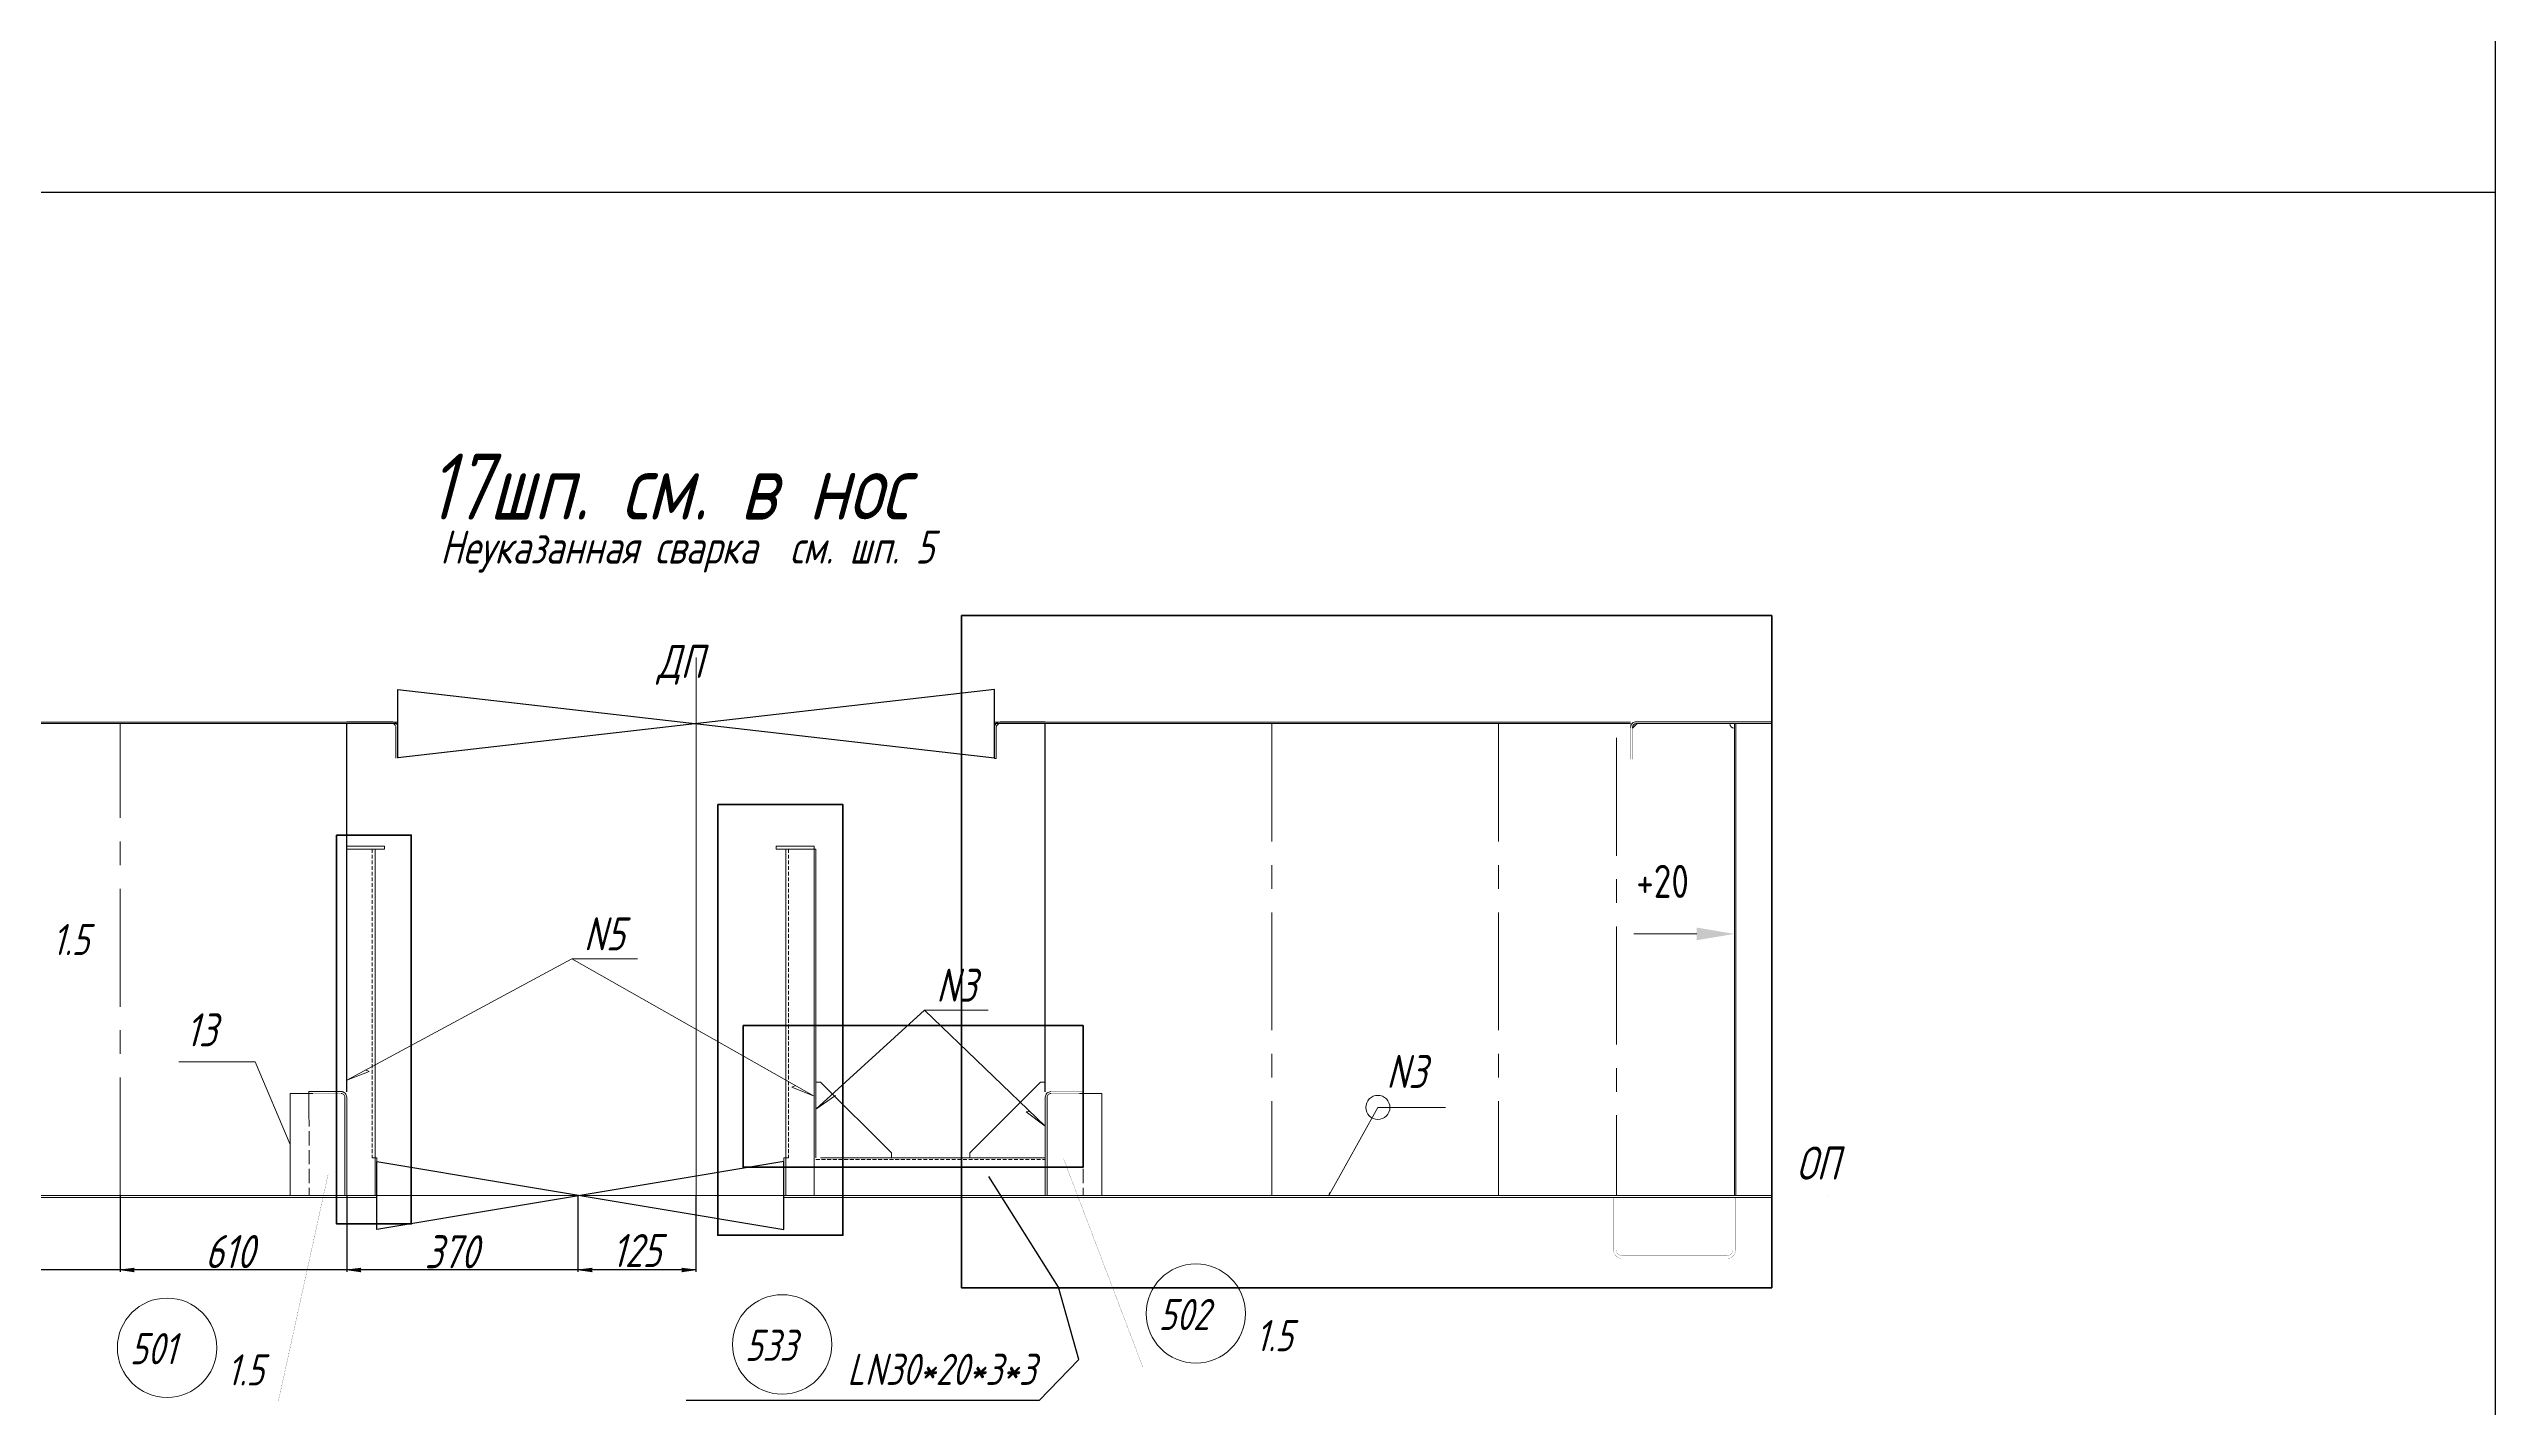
# Model space of a CAD drawing. Header units: millimetres. Extents: x 77380 to 135900, y -26587 to 17301.
# Drawn here: x 99896 to 102488, y -9062 to -7623 of the extents above; entities that cross this region are included whole.
import ezdxf

# ---------------------------------------------------------------- set-up
doc = ezdxf.new("R2010")
doc.units = ezdxf.units.MM
for name, pattern in [('K5LT32768', [0]), ('K5LT32772', [0]), ('K5LT32777', [0]), ('K5LT32780', [0]), ('K5LT32784', [850.2, 600, -125, 0.2, -125]), ('K5LT32785', [200, 125, -25, 25, -25]), ('K5LT32790', [0]), ('K5LT32798', [20, 15, -5]), ('K5LT32831', [0]), ('K5LT32835', [0]), ('K5LT_DASHED', [6, 4, -2]), ('K5LT_THIN', [0])]:
    doc.linetypes.add(name, pattern=pattern)
doc.layers.add('4001', color=7, linetype='Continuous')
doc.layers.add('РАЗМЕРЫ', color=3, linetype='Continuous', lineweight=25)
doc.styles.add('KDIMTEXTSTYLE', font='GOST_AU.SHX', dxfattribs={"width": 0.96, "oblique": 15, "height": 5})
doc.styles.add('KTEXTSTYLE', font='GOST_AU.SHX', dxfattribs={"width": 0.96, "height": 5})
doc.dimstyles.new('KDIMSTYLE (1.00)', dxfattribs={"dimtxt": 5, "dimasz": 1, "dimexe": 2, "dimexo": 0, "dimgap": 1, "dimtad": 1, "dimtxsty": 'KDIMTEXTSTYLE', "dimsah": 1, "dimcen": 0, "dimdle": 1, "dimadec": 0, "dimazin": 0, "dimtfac": 0.667, "dimtmove": 0, "dimatfit": 3, "dimfxl": 1, "dimtvp": 1, "dimtolj": 1, "dimtzin": 0, "dimarcsym": 0})

# ---------------------------------------------------------------- blocks, each defined once
blk = doc.blocks.new('KDIMARROW_01')
blk.add_hatch(color=0).paths.add_polyline_path([(0, 0), (-15, 2), (-13.5, 0), (-15, -2)])
at = {"color": 0, "linetype": 'K5LT_THIN', "lineweight": 18}
for p, q in [((-13.5, 0), (-15, 2)), ((-15, 2), (0, 0)), ((0, 0), (-15, -2)), ((-15, -2), (-13.5, 0))]:
    blk.add_line(p, q, dxfattribs=at)
at = {"layer": '4001', "color": 0, "linetype": 'K5LT_THIN', "lineweight": 18}
blk.add_line((0, 0), (-1, 0), dxfattribs=at)
blk = doc.blocks.new('*D629')
at = {"layer": 'Defpoints', "color": 0}
for p in [(100456.8, -8837.8), (100581.8, -8837.8), (100456.8, -8916.7)]:
    blk.add_point(p, dxfattribs=at)
at = {"layer": 'РАЗМЕРЫ', "color": 0, "lineweight": -2}
for p, q in [((100456.8, -8837.8), (100456.8, -8918.7)), ((100581.8, -8837.8), (100581.8, -8918.7)), ((100580.8, -8916.7), (100457.8, -8916.7))]:
    blk.add_line(p, q, dxfattribs=at)
at = {"layer": 'РАЗМЕРЫ', "color": 0, "lineweight": -2, "rotation": 180}
blk.add_blockref('KDIMARROW_01', (100456.8, -8916.7), dxfattribs=at)
at = {"layer": 'РАЗМЕРЫ', "color": 0, "lineweight": -2}
blk.add_blockref('KDIMARROW_01', (100581.8, -8916.7), dxfattribs=at)
at = {"layer": 'РАЗМЕРЫ', "color": 7, "insert": (100518.8, -8896.1), "char_height": 5, "attachment_point": 5, "style": 'KDIMTEXTSTYLE'}
blk.add_mtext('\\A1;\\H35.0;\\W0.965;\\Q15;\\H35.0;\\W0.965;\\Q15;\\Q15;125', dxfattribs=at)
blk = doc.blocks.new('*D630')
at = {"layer": 'Defpoints', "color": 0}
for p in [(100211.8, -8837.8), (100211.8, -8916.7), (100581.8, -8919.4)]:
    blk.add_point(p, dxfattribs=at)
at = {"layer": 'РАЗМЕРЫ', "color": 0, "lineweight": -2}
for p, q in [((100211.8, -8837.8), (100211.8, -8918.7)), ((100580.8, -8916.7), (100212.8, -8916.7))]:
    blk.add_line(p, q, dxfattribs=at)
at = {"layer": 'РАЗМЕРЫ', "color": 0, "lineweight": -2, "rotation": 180}
blk.add_blockref('KDIMARROW_01', (100211.8, -8916.7), dxfattribs=at)
at = {"layer": 'РАЗМЕРЫ', "color": 0, "lineweight": -2}
blk.add_blockref('KDIMARROW_01', (100581.8, -8916.7), dxfattribs=at)
at = {"layer": 'РАЗМЕРЫ', "color": 7, "insert": (100322.8, -8897.4), "char_height": 5, "attachment_point": 5, "style": 'KDIMTEXTSTYLE'}
blk.add_mtext('\\A1;\\H35.0;\\W0.965;\\Q15;\\H35.0;\\W0.965;\\Q15;\\Q15;370', dxfattribs=at)
blk = doc.blocks.new('*D631')
at = {"layer": 'Defpoints', "color": 0}
for p in [(99971.8, -8837.8), (100581.8, -8839.8), (99971.8, -8916.7)]:
    blk.add_point(p, dxfattribs=at)
at = {"layer": 'РАЗМЕРЫ', "color": 0, "lineweight": -2}
for p, q in [((99971.8, -8837.8), (99971.8, -8918.7)), ((100580.8, -8916.7), (99972.8, -8916.7))]:
    blk.add_line(p, q, dxfattribs=at)
at = {"layer": 'РАЗМЕРЫ', "color": 0, "lineweight": -2, "rotation": 180}
blk.add_blockref('KDIMARROW_01', (99971.8, -8916.7), dxfattribs=at)
at = {"layer": 'РАЗМЕРЫ', "color": 0, "lineweight": -2}
blk.add_blockref('KDIMARROW_01', (100581.8, -8916.7), dxfattribs=at)
at = {"layer": 'РАЗМЕРЫ', "color": 7, "insert": (100087.8, -8897.2), "char_height": 5, "attachment_point": 5, "style": 'KDIMTEXTSTYLE'}
blk.add_mtext('\\A1;\\H35.0;\\W0.965;\\Q15;\\H35.0;\\W0.965;\\Q15;\\Q15;610', dxfattribs=at)
blk = doc.blocks.new('*D632')
at = {"layer": 'Defpoints', "color": 0}
for p in [(99731.8, -8837.8), (100581.8, -8839.8), (99731.8, -8916.7)]:
    blk.add_point(p, dxfattribs=at)
at = {"layer": 'РАЗМЕРЫ', "color": 0, "lineweight": -2}
for p, q in [((99731.8, -8837.8), (99731.8, -8918.7)), ((100580.8, -8916.7), (99732.8, -8916.7))]:
    blk.add_line(p, q, dxfattribs=at)
at = {"layer": 'РАЗМЕРЫ', "color": 0, "lineweight": -2, "rotation": 180}
blk.add_blockref('KDIMARROW_01', (99731.8, -8916.7), dxfattribs=at)
at = {"layer": 'РАЗМЕРЫ', "color": 0, "lineweight": -2}
blk.add_blockref('KDIMARROW_01', (100581.8, -8916.7), dxfattribs=at)
at = {"layer": 'РАЗМЕРЫ', "color": 7, "insert": (99844.8, -8897.4), "char_height": 5, "attachment_point": 5, "style": 'KDIMTEXTSTYLE'}
blk.add_mtext('\\A1;\\H35.0;\\W0.965;\\Q15;\\H35.0;\\W0.965;\\Q15;\\Q15;850', dxfattribs=at)
blk = doc.blocks.new('*D633')
at = {"layer": 'Defpoints', "color": 0}
for p in [(99606.8, -8837.8), (100581.8, -8839.8), (99606.8, -8916.7)]:
    blk.add_point(p, dxfattribs=at)
at = {"layer": 'РАЗМЕРЫ', "color": 0, "lineweight": -2}
for p, q in [((99606.8, -8837.8), (99606.8, -8918.7)), ((100580.8, -8916.7), (99607.8, -8916.7))]:
    blk.add_line(p, q, dxfattribs=at)
at = {"layer": 'РАЗМЕРЫ', "color": 0, "lineweight": -2, "rotation": 180}
blk.add_blockref('KDIMARROW_01', (99606.8, -8916.7), dxfattribs=at)
at = {"layer": 'РАЗМЕРЫ', "color": 0, "lineweight": -2}
blk.add_blockref('KDIMARROW_01', (100581.8, -8916.7), dxfattribs=at)
at = {"layer": 'РАЗМЕРЫ', "color": 7, "insert": (99665.8, -8897.2), "char_height": 5, "attachment_point": 5, "style": 'KDIMTEXTSTYLE'}
blk.add_mtext('\\A1;\\H35.0;\\W0.965;\\Q15;\\H35.0;\\W0.965;\\Q15;\\Q15;975', dxfattribs=at)
blk = doc.blocks.new('U90')
blk.add_hatch(color=7).paths.add_polyline_path([(126629.2, 17045.7), (126629.2, 17059.1), (126669.2, 17052.4)])
at = {"color": 7, "linetype": 'K5LT32831', "lineweight": 9}
blk.add_line((126629.2, 17052.4), (126562.6, 17052.4), dxfattribs=at)
blk = doc.blocks.new('U109')
at = {"color": 7, "linetype": 'K5LT_THIN', "lineweight": 18}
for p, q in [((126291.4, 16868.5), (126239.4, 16775.2)), ((126239.4, 16775.2), (126241.4, 16778.7))]:
    blk.add_line(p, q, dxfattribs=at)
at = {"color": 7, "linetype": 'K5LT32835', "lineweight": 18}
for p, q in [((126239.4, 16775.3), (126239.4, 16775.3)), ((126239.4, 16775.3), (126239.5, 16775.3)), ((126239.5, 16775.6), (126239.6, 16775.5)), ((126239.5, 16775.6), (126239.6, 16775.6)), ((126239.5, 16775.5), (126239.6, 16775.6)), ((126239.5, 16775.5), (126239.5, 16775.4)), ((126239.5, 16775.5), (126239.5, 16775.5)), ((126239.5, 16775.4), (126239.5, 16775.4)), ((126239.5, 16775.4), (126239.5, 16775.4)), ((126239.6, 16776), (126239.8, 16776)), ((126239.6, 16775.9), (126239.8, 16776)), ((126239.6, 16775.9), (126239.7, 16775.8)), ((126239.6, 16775.8), (126239.8, 16775.9)), ((126239.6, 16775.8), (126239.7, 16775.7)), ((126239.6, 16775.8), (126239.7, 16775.8)), ((126239.6, 16775.7), (126239.6, 16775.6)), ((126239.6, 16775.7), (126239.7, 16775.7)), ((126239.7, 16776.3), (126239.8, 16776)), ((126239.7, 16776.3), (126240, 16776.3)), ((126239.7, 16776.2), (126240, 16776.3)), ((126239.7, 16776.2), (126239.8, 16775.9)), ((126239.7, 16776.1), (126239.9, 16776.2)), ((126239.7, 16776.1), (126239.7, 16775.8)), ((126239.7, 16776), (126239.9, 16776.1)), ((126239.8, 16776.6), (126240.2, 16776.7)), ((126239.8, 16776.6), (126240, 16776.2)), ((126239.8, 16776.5), (126240.2, 16776.6)), ((126239.8, 16776.5), (126239.9, 16776.1)), ((126239.8, 16776.4), (126240.1, 16776.5)), ((126239.8, 16776.4), (126239.9, 16776.1)), ((126239.8, 16776.3), (126240.1, 16776.4)), ((126239.9, 16776.8), (126240.4, 16777)), ((126239.9, 16776.8), (126240.3, 16776.9)), ((126239.9, 16776.8), (126240, 16776.4)), ((126239.9, 16776.7), (126240.3, 16776.8)), ((126239.9, 16776.7), (126240, 16776.3)), ((126239.9, 16776.6), (126240.2, 16776.7)), ((126240, 16777.2), (126240.6, 16777.4)), ((126240, 16777.1), (126240.5, 16777.3)), ((126240, 16777.1), (126240.5, 16777.2)), ((126240, 16777.1), (126240.2, 16776.6)), ((126240, 16777), (126240.5, 16777.1)), ((126240, 16777), (126240.1, 16776.5)), ((126240, 16776.9), (126240.4, 16777)), ((126240, 16776.9), (126240.1, 16776.5)), ((126240.1, 16777.5), (126240.8, 16777.7)), ((126240.1, 16777.4), (126240.7, 16777.6)), ((126240.1, 16777.5), (126240.3, 16776.8)), ((126240.1, 16777.4), (126240.7, 16777.5)), ((126240.1, 16777.4), (126240.3, 16776.8)), ((126240.1, 16777.3), (126240.6, 16777.4)), ((126240.1, 16777.3), (126240.2, 16776.7)), ((126240.2, 16777.8), (126240.8, 16777.9)), ((126240.2, 16777.7), (126240.8, 16777.9)), ((126240.2, 16777.8), (126240.4, 16777.1)), ((126240.2, 16777.6), (126240.9, 16777.8)), ((126240.2, 16777.6), (126240.8, 16777.8)), ((126240.2, 16777.7), (126240.4, 16777)), ((126240.2, 16777.6), (126240.4, 16776.9)), ((126240.3, 16778.2), (126240.4, 16778.2)), ((126240.3, 16778.1), (126240.6, 16777.3)), ((126240.3, 16778.1), (126240.4, 16778.1)), ((126240.3, 16778), (126240.5, 16778.1)), ((126240.3, 16778), (126240.5, 16777.2)), ((126240.3, 16777.9), (126240.6, 16778)), ((126240.3, 16777.9), (126240.7, 16778)), ((126240.3, 16777.9), (126240.5, 16777.2)), ((126240.4, 16778.1), (126240.6, 16777.4)), ((126240.5, 16778.1), (126240.7, 16777.5)), ((126240.6, 16778), (126240.7, 16777.6)), ((126240.6, 16778), (126240.7, 16777.6)), ((126240.7, 16778), (126240.8, 16777.7)), ((126240.8, 16777.9), (126240.8, 16777.8)), ((126240.9, 16777.9), (126240.9, 16777.9))]:
    blk.add_line(p, q, dxfattribs=at)
at = {"color": 7, "linetype": 'K5LT32835', "const_width": 0.18}
blk.add_lwpolyline([(126240.9, 16777.9), (126239.4, 16775.2), (126240.4, 16778.2)], close=True, dxfattribs=at)

msp = doc.modelspace()

# ---------------------------------------------------------------- linework, layer by layer
at = {"color": 6}
msp.add_line((94137.059, -7774.909), (102487.549, -7774.909), dxfattribs=at)
at = {"color": 1, "linetype": 'K5LT32772', "lineweight": 18, "true_color": 0xff0000}
msp.add_line((100581.843, -8880.97), (100581.843, -8267.762), dxfattribs=at)
at = {"color": 7, "linetype": 'K5LT_THIN'}
for p, q in [((100897.835, -8301.633), (100265.906, -8373.934)), ((100265.906, -8373.934), (100265.906, -8301.633)), ((100265.906, -8301.633), (100897.835, -8373.934)), ((100897.835, -8373.934), (100897.835, -8301.633)), ((100674.843, -8801.632), (100243.843, -8873.934)), ((100243.843, -8873.934), (100243.843, -8801.633)), ((100243.843, -8801.633), (100674.843, -8873.934)), ((100674.843, -8873.934), (100674.843, -8801.632))]:
    msp.add_line(p, q, dxfattribs=at)
at = {"color": 3, "linetype": 'K5LT32768', "lineweight": 18, "true_color": 0x00ff00}
for p, q in [((100265.906, -8336.284), (99441.844, -8336.284)), ((99591.844, -8337.784), (100265.906, -8337.784)), ((100265.906, -8337.784), (99591.844, -8337.784)), ((100265.906, -8337.784), (99591.844, -8337.784)), ((101571.843, -8336.284), (100897.835, -8336.284)), ((100897.835, -8337.784), (101571.843, -8337.784)), ((101571.843, -8337.784), (100897.835, -8337.784)), ((101571.843, -8337.784), (100897.835, -8337.784)), ((101578.843, -8337.784), (101573.843, -8342.784)), ((101577.771, -8335.784), (101721.843, -8335.784)), ((101577.771, -8337.784), (101721.843, -8337.784)), ((101681.843, -8337.784), (101578.843, -8337.784)), ((101681.843, -8337.784), (101681.843, -8837.784)), ((101681.843, -8375.783), (101681.843, -8337.784)), ((101681.843, -8837.784), (101681.843, -8337.784)), ((101683.343, -8837.784), (101683.343, -8337.784)), ((100209.843, -8837.784), (100209.843, -8733.71)), ((100209.843, -8739.683), (100209.843, -8837.784)), ((100211.843, -8837.784), (100211.843, -8733.71)), ((100951.843, -8837.784), (100951.843, -8733.71)), ((100953.843, -8837.784), (100953.843, -8733.71)), ((100953.843, -8739.683), (100953.843, -8837.784)), ((101721.843, -8837.784), (99441.844, -8837.784)), ((100243.843, -8839.783), (99441.844, -8839.783)), ((101681.843, -8837.784), (99481.843, -8837.784)), ((100209.843, -8837.784), (100171.943, -8837.784)), ((101721.843, -8839.783), (100674.843, -8839.783)), ((100953.843, -8837.784), (100991.743, -8837.784))]:
    msp.add_line(p, q, dxfattribs=at)
at = {"color": 1, "linetype": 'K5LT32785', "lineweight": 18, "true_color": 0xff0000}
for p, q in [((99971.843, -8837.784), (99971.843, -8337.784)), ((100211.843, -8727.784), (100211.843, -8337.784)), ((100951.843, -8337.784), (100951.843, -8727.784)), ((101191.844, -8337.784), (101191.844, -8837.784)), ((101431.843, -8337.784), (101431.843, -8837.784)), ((101556.843, -8352.784), (101556.843, -8837.784))]:
    msp.add_line(p, q, dxfattribs=at)
at = {"color": 7, "linetype": 'K5LT_THIN', "lineweight": 18}
for p, q in [((100259.878, -8335.784), (100211.843, -8335.784)), ((100263.896, -8374.564), (100263.896, -8341.784)), ((100265.906, -8341.784), (100265.906, -8374.555)), ((100897.835, -8374.626), (100897.835, -8341.784)), ((100899.835, -8341.784), (100899.835, -8374.634)), ((100903.854, -8337.784), (101113.503, -8337.784)), ((100951.843, -8335.784), (100903.863, -8335.784)), ((100923.11, -8335.784), (100951.843, -8335.784)), ((100923.11, -8337.784), (100951.843, -8337.784)), ((100899.835, -8374.634), (100897.835, -8374.626)), ((100251.843, -8467.784), (100211.843, -8467.784)), ((100211.843, -8467.784), (100241.843, -8467.784)), ((100251.843, -8470.784), (100211.843, -8470.784)), ((100211.843, -8470.784), (100241.813, -8470.784)), ((100211.843, -8470.784), (100251.843, -8470.784)), ((100241.813, -8470.784), (100241.813, -8837.784)), ((100251.843, -8467.784), (100251.843, -8470.784)), ((100666.843, -8467.784), (100706.843, -8467.784)), ((100666.843, -8470.784), (100666.843, -8467.784)), ((100666.843, -8470.784), (100706.843, -8470.784)), ((100671.843, -8467.784), (100701.843, -8467.784)), ((100676.843, -8470.784), (100706.843, -8470.784)), ((100676.843, -8470.784), (100676.843, -8797.784)), ((100706.843, -8467.784), (100706.843, -8470.784)), ((100706.843, -8470.784), (100706.843, -8837.784)), ((100706.843, -8470.784), (100706.843, -8797.784)), ((100708.843, -8470.784), (100706.843, -8470.784)), ((100706.843, -8470.784), (100706.843, -8837.784)), ((100708.843, -8470.784), (100708.843, -8792.717)), ((100450.425, -8587.033), (100211.844, -8715.49)), ((100450.425, -8587.033), (100519.874, -8587.033)), ((100450.425, -8587.033), (100706.843, -8732.384)), ((100823.774, -8641.431), (100708.843, -8746.291)), ((100823.774, -8641.431), (100891.238, -8641.431)), ((100823.774, -8641.431), (100951.843, -8764.219)), ((100151.943, -8783.747), (100114.955, -8696.212)), ((100235.416, -8706.536), (100231.655, -8704.823)), ((100151.943, -8729.711), (100175.758, -8729.711)), ((100211.844, -8715.49), (100235.416, -8706.536)), ((100683.471, -8722.919), (100687.269, -8721.289)), ((100706.843, -8732.384), (100683.471, -8722.919)), ((100713.843, -8717.717), (100708.843, -8717.717)), ((100708.843, -8717.717), (100708.843, -8797.717)), ((100708.843, -8746.291), (100729.53, -8731.872)), ((100788.843, -8792.739), (100713.843, -8717.717)), ((100946.843, -8717.784), (100871.843, -8792.762)), ((100951.843, -8717.784), (100946.843, -8717.784)), ((101011.743, -8729.711), (100987.929, -8729.711)), ((100931.519, -8749.293), (100935.602, -8748.647)), ((100951.843, -8764.219), (100931.519, -8749.293)), ((100238.813, -8797.784), (100241.813, -8797.784)), ((100243.843, -8797.784), (100241.843, -8797.784)), ((100241.843, -8797.784), (100243.843, -8797.784)), ((100243.843, -8837.784), (100243.843, -8797.784)), ((100243.843, -8837.784), (100243.843, -8797.784)), ((100674.843, -8837.784), (100674.843, -8797.784)), ((100676.843, -8797.784), (100674.843, -8797.784)), ((100674.843, -8797.784), (100676.843, -8797.784)), ((100674.843, -8797.784), (100674.843, -8837.784)), ((100679.843, -8797.784), (100676.843, -8797.784)), ((100676.843, -8797.784), (100676.843, -8837.784)), ((100713.845, -8797.719), (100951.854, -8797.784)), ((100788.843, -8797.739), (100788.843, -8792.739)), ((100871.843, -8792.762), (100871.843, -8797.762)), ((100871.843, -8797.762), (100946.854, -8797.782)), ((101191.844, -8837.783), (99971.843, -8837.783)), ((100456.843, -8837.784), (100456.843, -8837.783))]:
    msp.add_line(p, q, dxfattribs=at)
at = {"color": 7}
for p, q in [((100211.843, -8727.784), (100211.843, -8337.784)), ((100951.843, -8727.784), (100951.843, -8337.784))]:
    msp.add_line(p, q, dxfattribs=at)
at = {"color": 7, "linetype": 'K5LT_DASHED', "lineweight": 18}
for p, q in [((100238.813, -8470.784), (100238.813, -8797.784)), ((100679.843, -8470.784), (100679.843, -8797.784)), ((100708.843, -8799.717), (100951.854, -8799.784))]:
    msp.add_line(p, q, dxfattribs=at)
at = {"color": 7, "linetype": 'K5LT32780', "lineweight": 18}
for p, q in [((100033.955, -8696.212), (100114.955, -8696.212)), ((101304.077, -8744.508), (101375.759, -8744.508))]:
    msp.add_line(p, q, dxfattribs=at)
at = {"color": 3, "linetype": 'K5LT32777', "lineweight": 18, "true_color": 0x00ff00}
for p, q in [((100151.943, -8837.784), (100151.943, -8729.711)), ((100205.844, -8727.584), (100171.843, -8727.584)), ((100171.843, -8727.584), (100171.843, -8749.711)), ((101011.743, -8837.784), (101011.743, -8729.711)), ((100209.843, -8749.711), (100209.843, -8827.784)), ((100211.843, -8827.784), (100211.843, -8733.584)), ((100199.843, -8837.784), (100151.943, -8837.784))]:
    msp.add_line(p, q, dxfattribs=at)
at = {"color": 3, "linetype": 'K5LT32798', "lineweight": 18, "true_color": 0x00ff00}
for p, q in [((100171.843, -8749.711), (100171.943, -8837.784)), ((100991.844, -8749.711), (100991.944, -8837.784))]:
    msp.add_line(p, q, dxfattribs=at)
for p, q in [((100965.75, -8934.862), (100891.901, -8817.71)), ((100987.259, -9011.624), (100965.75, -8934.862)), ((100945.48, -9054.942), (100987.259, -9011.624))]:
    msp.add_line(p, q)
at = {"color": 1, "linetype": 'K5LT32784', "lineweight": 18, "true_color": 0xff0000}
msp.add_line((99355.198, -8837.783), (101820.227, -8837.783), dxfattribs=at)
at = {"color": 1, "linetype": 'K5LT32772', "true_color": 0xff0000}
msp.add_line((100945.48, -9054.942), (100571.532, -9054.942), dxfattribs=at)
at = {"color": 6}
msp.add_lwpolyline([(94137.059, -6183.971), (102487.549, -6183.971), (102487.549, -25985.734), (94137.059, -25985.734)], close=True, dxfattribs=at)
at = {"color": 2, "lineweight": 100}
msp.add_lwpolyline([(100863.029, -8223.31), (101721.402, -8223.31), (101721.402, -8935.581), (100863.029, -8935.581)], close=True, dxfattribs=at)
at = {"color": 1, "linetype": 'K5LT32772', "true_color": 0xff0000, "const_width": 0.18}
for points in [[(101571.771, -8341.784), (101571.771, -8375.711), (101573.77, -8375.711), (101573.77, -8341.784)], [(100971.066, -8798.659), (101054.964, -9019.217), (101229.298, -9019.217)], [(99965.149, -9055.455), (100139.483, -9055.455), (100192.145, -8815.19)]]:
    msp.add_lwpolyline(points, dxfattribs=at)
at = {"color": 6, "lineweight": 100}
for points in [[(100604.789, -8423.67), (100737.392, -8423.67), (100737.392, -8879.94), (100604.789, -8879.94)], [(100201.117, -8455.989), (100280.237, -8455.989), (100280.237, -8867.829), (100201.117, -8867.829)], [(100631.88, -8657.746), (100991.91, -8657.746), (100991.91, -8807.944), (100631.88, -8807.944)]]:
    msp.add_lwpolyline(points, close=True, dxfattribs=at)
at = {"color": 3, "linetype": 'K5LT32768', "true_color": 0x00ff00, "const_width": 0.18}
for points in [[(100205.844, -8727.71), (100171.916, -8727.71), (100171.916, -8729.711), (100205.844, -8729.711)], [(100957.843, -8727.71), (100991.771, -8727.71), (100991.771, -8729.711), (100957.843, -8729.711)]]:
    msp.add_lwpolyline(points, dxfattribs=at)
at = {"color": 3, "linetype": 'K5LT32777', "true_color": 0x00ff00, "const_width": 0.18}
for points in [[(100951.843, -8827.784), (100951.843, -8733.584, -0.41423041), (100957.843, -8727.584), (100991.844, -8727.584), (100991.844, -8749.711)], [(100941.844, -8837.784, -0.00000954), (100941.844, -8837.783)]]:
    msp.add_lwpolyline(points, format="xyb", dxfattribs=at)
at = {"color": 8, "linetype": 'K5LT32790', "true_color": 0x808080, "const_width": 0.18}
msp.add_lwpolyline([(101680.343, -8839.783), (101680.343, -8894.783, -0.41421356), (101673.343, -8901.783), (101563.343, -8901.783, -0.41421356), (101556.343, -8894.783), (101556.343, -8839.783), (101553.343, -8839.783), (101553.343, -8894.783, 0.41421356), (101563.343, -8904.783), (101673.343, -8904.783, 0.41421356), (101683.343, -8894.783), (101683.343, -8839.783)], format="xyb", close=True, dxfattribs=at)
at = {"color": 7, "linetype": 'K5LT32780', "lineweight": 18}
msp.add_circle((101304.077, -8744.508), 12.79, dxfattribs=at)
at = {"color": 1, "linetype": 'K5LT32772', "lineweight": 18, "true_color": 0xff0000}
for centre in [(101111.324, -8962.857), (100021.509, -8999.094), (100673.021, -8995.529)]:
    msp.add_circle(centre, 52.603, dxfattribs=at)
at = {"color": 3, "linetype": 'K5LT32768', "lineweight": 18, "true_color": 0x00ff00}
for centre, radius, start, end in [((101577.771, -8341.784), 6, 89.998352, 180.001648), ((101577.771, -8341.784), 4.001, 89.999329, 179.989746), ((101681.843, -8337.784), 5.001, 180.002472, 269.997528), ((100205.844, -8733.709), 3.999, 359.993195, 90.006798), ((100205.844, -8733.71), 6, 359.998352, 90.001648), ((100957.843, -8733.71), 6, 89.998352, 180.001648), ((100957.843, -8733.709), 3.999, 89.993202, 180.006805), ((101681.843, -8837.784), 19.999, 89.999382, 90), ((100091.842, -8837.784), 20, 179.996722, 179.998688), ((100091.842, -8837.784), 20, 0.001315, 0.003278), ((100334.344, -8837.784), 20, 179.996722, 179.998688), ((100334.344, -8837.784), 20, 0.001315, 0.003278), ((100581.843, -8837.784), 20, 179.998907, 180), ((100581.843, -8837.784), 20, 0, 0.001093), ((100829.342, -8837.784), 20, 179.996722, 179.998688), ((100829.342, -8837.784), 20, 0.001315, 0.003278), ((101071.844, -8837.784), 20, 179.996722, 179.998688), ((101071.844, -8837.784), 20, 0.001315, 0.003278), ((101311.843, -8837.784), 20, 179.998907, 180), ((101311.843, -8837.784), 20, 0, 0.001093), ((101491.842, -8837.784), 20, 179.996722, 179.998688), ((101491.842, -8837.784), 20, 0.001315, 0.003278), ((101681.843, -8837.784), 19.999, 179.998907, 180.000626)]:
    msp.add_arc(centre, radius, start, end, dxfattribs=at)
at = {"color": 3, "linetype": 'K5LT32777', "lineweight": 18, "true_color": 0x00ff00}
msp.add_arc((100205.844, -8733.583), 6, 359.998353, 90.001647, dxfattribs=at)
at = {"color": 7, "linetype": 'K5LT_THIN', "lineweight": 18}
for centre, major_axis, ratio, start_param, end_param in [((100259.878, -8341.784), (-6.028, 0), 0.99543434, 3.14159265, 4.71238898), ((100259.878, -8341.784), (-4.018, 0), 0.99543434, 3.14159265, 4.71238898), ((100903.863, -8341.784), (6.028, 0), 0.9954092, 1.57079633, 3.14159265), ((100903.854, -8341.784), (4.018, 0), 0.9954092, 1.57079633, 3.14159203)]:
    msp.add_ellipse(centre, major_axis=major_axis, ratio=ratio, start_param=start_param, end_param=end_param, dxfattribs=at)

# ---------------------------------------------------------------- block references
for name in ['U90', 'U109']:
    msp.add_blockref(name, (-24987.311, -25613.032))

# ---------------------------------------------------------------- texts
at = {"color": 7, "char_height": 2.5, "attachment_point": 1, "style": 'KTEXTSTYLE'}
for s, insert in [('\\H3.5;\\W0.965;\\Q15;\\Q15;\\H70.00;17шп. см. в нос', (100297.32, -8051.654)), ('\\H3.5;\\W0.965;\\Q15;\\Q15;\\H35.00;Неуказанная сварка  см. шп. 5', (100310.785, -8133.254)), ('\\H3.5;\\W0.965;\\Q15;\\Q15;\\H35.00;ДП', (100540.714, -8254.515)), ('\\H3.5;\\W0.965;\\Q15;\\Q0;\\H35.00;+20', (101577.847, -8487.459)), ('\\H3.5;\\W0.965;\\Q15;\\Q15;\\H33.00;{\\c255;1.5}', (99899.892, -8550.038)), ('{\\H14x;\\Q15;\\W0.965;N5}', (100462.925, -8543.181)), ('\\H3.5;\\W0.965;\\Q15;\\Q15;\\H35.00;N3', (100836.274, -8597.579)), ('\\H3.5;\\W0.965;\\Q15;\\Q15;\\H35.00;13', (100041.395, -8644.786)), ('\\H3.5;\\W0.965;\\Q15;\\Q15;\\H35.00;N3', (101313.049, -8688.94)), ('\\H3.5;\\W0.965;\\Q15;\\Q15;\\H35.00;ОП', (101747.37, -8786.022)), ('\\H3.5;\\W0.965;\\Q15;\\Q15;\\H33.00;{\\c255;502}', (101071.823, -8947.357)), ('\\H3.5;\\W0.965;\\Q15;\\Q15;\\H33.00;{\\c255;501}', (99982.007, -8983.594)), ('{\\H13.2x;\\Q15;\\W0.965;\\C1;\\c255;533}', (100633.52, -8980.029)), ('\\H3.5;\\W0.965;\\Q15;\\Q15;\\H33.00;{\\c255;1.5}', (101174.729, -8969.779)), ('\\H3.5;\\W0.965;\\Q15;\\Q15;\\H33.00;{\\c255;1.5}', (100084.914, -9006.016)), ('{\\H13.2x;\\Q15;\\W0.965;\\C1;\\c255;LN30*20*3*3}', (100742.018, -9005.503))]:
    msp.add_mtext(s, dxfattribs=dict(at, insert=insert))

# ---------------------------------------------------------------- dimensions: what is measured, and where the dimension line sits
at = {"layer": 'РАЗМЕРЫ', "color": 7}
for base, p1, p2, text, override, picture, middle in [((99606.843, -8916.663), (100581.843, -8839.783), (99606.843, -8837.783), '\\H35.0;\\W0.965;\\Q15;\\H35.0;\\W0.965;\\Q15;\\Q15;975', {"dimscale": 1, "dimblk1": 'KDIMARROW_01', "dimblk2": 'KDIMARROW_01', "dimse1": 1, "dimclrt": 7}, '*D633', (99665.843, -8916.663)), ((99731.843, -8916.663), (100581.843, -8839.783), (99731.843, -8837.783), '\\H35.0;\\W0.965;\\Q15;\\H35.0;\\W0.965;\\Q15;\\Q15;850', {"dimscale": 1, "dimexo": 0, "dimblk1": 'KDIMARROW_01', "dimblk2": 'KDIMARROW_01', "dimse1": 1, "dimse2": 0, "dimclrt": 7, "dimtolj": 1}, '*D632', (99844.843, -8916.663)), ((99971.843, -8916.663), (100581.843, -8839.783), (99971.843, -8837.783), '\\H35.0;\\W0.965;\\Q15;\\H35.0;\\W0.965;\\Q15;\\Q15;610', {"dimscale": 1, "dimexo": 0, "dimblk1": 'KDIMARROW_01', "dimblk2": 'KDIMARROW_01', "dimse1": 1, "dimse2": 0, "dimclrt": 7, "dimtolj": 1}, '*D631', (100087.843, -8916.663)), ((100211.843, -8916.663), (100581.843, -8919.35), (100211.843, -8837.783), '\\H35.0;\\W0.965;\\Q15;\\H35.0;\\W0.965;\\Q15;\\Q15;370', {"dimscale": 1, "dimexo": 0, "dimblk1": 'KDIMARROW_01', "dimblk2": 'KDIMARROW_01', "dimse1": 1, "dimse2": 0, "dimclrt": 7, "dimtolj": 1}, '*D630', (100322.843, -8916.663)), ((100456.843, -8916.663), (100581.843, -8837.783), (100456.843, -8837.783), '\\H35.0;\\W0.965;\\Q15;\\H35.0;\\W0.965;\\Q15;\\Q15;125', {"dimscale": 1, "dimexo": 0, "dimblk1": 'KDIMARROW_01', "dimblk2": 'KDIMARROW_01', "dimse1": 0, "dimse2": 0, "dimclrt": 7, "dimtolj": 1}, '*D629', (100518.843, -8916.663))]:
    dim = msp.add_linear_dim(base=base, p1=p1, p2=p2, text=text, dimstyle='KDIMSTYLE (1.00)', override=override, dxfattribs=at)
    dim.commit()
    dim.dimension.update_dxf_attribs({"geometry": picture, "text_midpoint": middle, "dimtype": 160})

doc.saveas('drawing.dxf')
